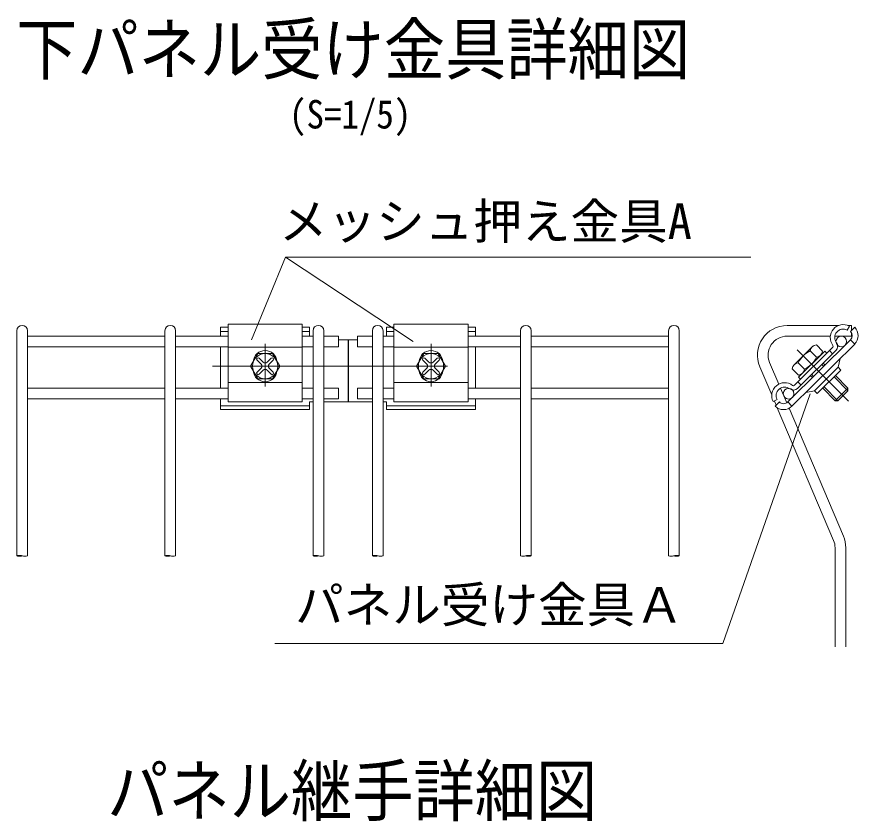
# Model space of a CAD drawing. Units: millimetres, scale not verified, with parts at other scales. Extents: x -4200 to 4200, y -2970 to 2970.
# Drawn here: x 822 to 1958, y -1646 to -560 of the extents above; entities that cross this region are included whole.
import ezdxf
from ezdxf.enums import TextEntityAlignment as Align

# ---------------------------------------------------------------- set-up
doc = ezdxf.new("R2010")
doc.units = ezdxf.units.MM
doc.header["$LTSCALE"] = 10
doc.linetypes.add('USER1', pattern=[50.8, 31.75, -6.35, 6.35, -6.35])
for name, color, linetype, lineweight in [('0-1_D-BMK', 2, 'USER1', 13), ('0-3_0', 7, 'Continuous', 25), ('0-9_D-STR2', 7, 'Continuous', 13), ('0-A_D-STR3', 3, 'Continuous', 13), ('0-B_D-STR-TXT', 7, 'Continuous', 13)]:
    doc.layers.add(name, color=color, linetype=linetype, lineweight=lineweight)
doc.layers.add('0-C_D-TITLE', color=7, linetype='Continuous')
doc.styles.add('ＭＳ ゴシック', font='')
doc.styles.get('ＭＳ ゴシック').set_extended_font_data('MS Gothic')

msp = doc.modelspace()

# ---------------------------------------------------------------- linework, layer by layer
at = {"layer": '0-1_D-BMK'}
for p, q in [((1157.48, -1059.4), (1157.48, -1001.49)), ((1381.48, -1059.4), (1381.48, -1001.49)), ((1875.95, -1009.71), (1944.93, -1079.25)), ((1086.28, -1031.88), (1452.68, -1031.88))]:
    msp.add_line(p, q, dxfattribs=at)
at = {"layer": '0-3_0'}
msp.add_line((1269.48, -996.16), (1269.48, -1080.07), dxfattribs=at)
at = {"layer": '0-9_D-STR2'}
for p, q in [((822.28, -983.97), (822.28, -1288.01)), ((836.68, -983.97), (836.68, -1288.01)), ((1022.28, -983.97), (1022.28, -1288.01)), ((1036.68, -983.97), (1036.68, -1288.01)), ((1222.28, -983.97), (1222.28, -1288.01)), ((1236.68, -983.97), (1236.68, -1288.01)), ((1302.28, -983.97), (1302.28, -1288.01)), ((1316.68, -983.97), (1316.68, -1288.01)), ((1502.28, -983.97), (1502.28, -1288.01)), ((1516.68, -983.97), (1516.68, -1288.01)), ((1702.28, -983.97), (1702.28, -1288.01)), ((1716.68, -983.97), (1716.68, -1288.01)), ((1931.69, -976.93), (1862.17, -976.93)), ((1949.37, -976.93), (1944.4, -976.93)), ((1949.37, -983.53), (1949.37, -976.93)), ((1949.37, -991.33), (1949.37, -987.1)), ((1022.28, -991.17), (836.68, -991.17)), ((1107.48, -991.17), (1036.68, -991.17)), ((1222.28, -991.17), (1207.48, -991.17)), ((1256.68, -991.17), (1236.68, -991.17)), ((1256.68, -1005.57), (1256.68, -991.17)), ((1282.28, -1005.57), (1282.28, -991.17)), ((1282.28, -991.17), (1302.28, -991.17)), ((1316.68, -991.17), (1331.48, -991.17)), ((1431.48, -991.17), (1502.28, -991.17)), ((1516.68, -991.17), (1702.28, -991.17)), ((1920.65, -991.33), (1862.17, -991.33)), ((1949.37, -991.33), (1926.7, -991.33)), ((1022.28, -1005.57), (836.68, -1005.57)), ((1107.48, -1005.57), (1036.68, -1005.57)), ((1222.28, -1005.57), (1207.48, -1005.57)), ((1256.68, -1005.57), (1236.68, -1005.57)), ((1282.28, -1005.57), (1302.28, -1005.57)), ((1316.68, -1005.57), (1331.48, -1005.57)), ((1431.48, -1005.57), (1502.28, -1005.57)), ((1516.68, -1005.57), (1702.28, -1005.57)), ((1825.35, -1032.56), (1841.49, -1070.59)), ((1838.6, -1026.94), (1850.99, -1056.11)), ((1022.28, -1061.68), (836.68, -1061.68)), ((1107.48, -1061.68), (1036.68, -1061.68)), ((1222.28, -1061.68), (1207.48, -1061.68)), ((1256.68, -1061.68), (1236.68, -1061.68)), ((1256.68, -1076.08), (1256.68, -1061.68)), ((1282.28, -1061.68), (1302.28, -1061.68)), ((1282.28, -1076.08), (1282.28, -1061.68)), ((1316.68, -1061.68), (1331.48, -1061.68)), ((1431.48, -1061.68), (1502.28, -1061.68)), ((1516.68, -1061.68), (1702.28, -1061.68)), ((1853.34, -1061.66), (1861.71, -1081.37)), ((1022.28, -1076.08), (836.68, -1076.08)), ((1107.48, -1076.08), (1036.68, -1076.08)), ((1222.28, -1076.08), (1207.48, -1076.08)), ((1256.68, -1076.08), (1236.68, -1076.08)), ((1282.28, -1076.08), (1302.28, -1076.08)), ((1316.68, -1076.08), (1331.48, -1076.08)), ((1431.48, -1076.08), (1502.28, -1076.08)), ((1516.68, -1076.08), (1702.28, -1076.08)), ((1845.04, -1078.96), (1847.42, -1084.57)), ((1848.88, -1088.01), (1924.93, -1267.17)), ((1864.85, -1088.78), (1938.19, -1261.54)), ((1926.97, -1277.17), (1926.97, -1411.11)), ((1941.37, -1277.17), (1941.37, -1411.11))]:
    msp.add_line(p, q, dxfattribs=at)
for centre in [(1935.37, -998.53), (1864.3, -1069.04)]:
    msp.add_circle(centre, 7.2, dxfattribs=at)
for centre, radius, start, end in [((829.48, -983.97), 7.2, 0, 180), ((1029.48, -983.97), 7.2, 0, 180), ((1229.48, -983.97), 7.2, 0, 180), ((1309.48, -983.97), 7.2, 0, 180), ((1509.48, -983.97), 7.2, 0, 180), ((1709.48, -983.97), 7.2, 0, 180), ((1862.17, -1016.93), 40, 90, 203), ((1862.17, -1016.93), 25.6, 90, 203), ((1901.37, -1277.17), 25.6, 0, 23), ((1901.37, -1277.17), 40, 0, 23)]:
    msp.add_arc(centre, radius, start, end, dxfattribs=at)
for centre, major_axis in [((825.88, -1288.01), (-3.6, 0)), ((1025.88, -1288.01), (-3.6, 0)), ((1225.88, -1288.01), (-3.6, 0)), ((1305.88, -1288.01), (-3.6, 0)), ((1513.08, -1288.01), (3.6, 0)), ((1713.08, -1288.01), (3.6, 0))]:
    msp.add_ellipse(centre, major_axis=major_axis, ratio=0.114898, dxfattribs=at)
for centre, major_axis, start_param, end_param in [((833.08, -1288.01), (3.6, 0), 3.141593, 6.2832842), ((1033.08, -1288.01), (3.6, 0), 3.141593, 6.2832842), ((1233.08, -1288.01), (3.6, 0), 3.141593, 6.2832842), ((1313.08, -1288.01), (3.6, 0), 3.141593, 6.2832842), ((1505.88, -1288.01), (-3.6, 0), 6.2830864, 9.4247776), ((1705.88, -1288.01), (-3.6, 0), 6.2830864, 9.4247776)]:
    msp.add_ellipse(centre, major_axis=major_axis, ratio=0.114898, start_param=start_param, end_param=end_param, dxfattribs=at)
at = {"layer": '0-A_D-STR3'}
for p, q in [((1107.48, -975.24), (1107.48, -1080.09)), ((1107.48, -975.24), (1207.48, -975.24)), ((1207.48, -975.24), (1207.48, -1080.09)), ((1331.48, -975.24), (1331.48, -1080.09)), ((1431.48, -975.24), (1331.48, -975.24)), ((1431.48, -975.24), (1431.48, -1080.09)), ((1097.48, -991.17), (1097.48, -979.22)), ((1097.48, -979.22), (1107.48, -979.22)), ((1097.48, -984.85), (1107.48, -984.85)), ((1207.48, -979.22), (1217.48, -979.22)), ((1207.48, -984.85), (1217.48, -984.85)), ((1217.48, -979.22), (1217.48, -991.17)), ((1331.48, -979.22), (1321.48, -979.22)), ((1321.48, -979.22), (1321.48, -991.17)), ((1331.48, -984.85), (1321.48, -984.85)), ((1441.48, -979.22), (1431.48, -979.22)), ((1441.48, -984.85), (1431.48, -984.85)), ((1441.48, -991.17), (1441.48, -979.22)), ((1943.45, -983.09), (1946.27, -977.79)), ((1947.84, -985.05), (1953.56, -979.38)), ((1282.28, -996.16), (1256.68, -996.16)), ((1863.16, -1080.23), (1947.83, -996.32)), ((1947.83, -996.32), (1953.46, -1002)), ((1097.48, -1061.68), (1097.48, -1005.57)), ((1107.48, -1006.26), (1207.48, -1006.26)), ((1431.48, -1006.26), (1331.48, -1006.26)), ((1441.48, -1061.68), (1441.48, -1005.57)), ((1868.8, -1085.91), (1953.46, -1002)), ((1897.01, -1004.93), (1871.41, -1030.33)), ((1872.25, -1057.66), (1923.9, -1006.42)), ((1876.48, -1061.92), (1928.13, -1010.68)), ((1901.74, -1003.05), (1910.19, -1011.57)), ((1919.4, -1010.89), (1923.63, -1015.14)), ((1147.64, -1014.84), (1137.8, -1031.88)), ((1167.31, -1014.84), (1147.64, -1014.84)), ((1149.29, -1020.96), (1154.75, -1026.42)), ((1165.67, -1020.96), (1160.21, -1026.42)), ((1167.31, -1014.84), (1177.15, -1031.88)), ((1371.64, -1014.84), (1361.8, -1031.88)), ((1371.64, -1014.84), (1391.31, -1014.84)), ((1373.29, -1020.96), (1378.75, -1026.42)), ((1389.67, -1020.96), (1384.21, -1026.42)), ((1391.31, -1014.84), (1401.15, -1031.88)), ((1913.02, -1011.58), (1877.52, -1046.8)), ((1915.84, -1014.42), (1880.34, -1049.63)), ((1907.85, -1016.71), (1882.65, -1041.71)), ((1893.58, -1011.15), (1902.03, -1019.67)), ((1913.02, -1011.58), (1915.84, -1014.42)), ((1147.64, -1048.92), (1137.8, -1031.88)), ((1146.56, -1023.69), (1152.02, -1029.15)), ((1168.39, -1023.69), (1162.94, -1029.15)), ((1167.31, -1048.92), (1177.15, -1031.88)), ((1371.64, -1048.92), (1361.8, -1031.88)), ((1370.56, -1023.69), (1376.02, -1029.15)), ((1392.39, -1023.69), (1386.94, -1029.15)), ((1391.31, -1048.92), (1401.15, -1031.88)), ((1877.25, -1027.35), (1885.7, -1035.87)), ((1909.13, -1029.53), (1911.7, -1032.12)), ((1910.83, -1027.84), (1913.41, -1030.43)), ((1146.56, -1040.07), (1152.02, -1034.61)), ((1149.29, -1042.8), (1154.75, -1037.34)), ((1165.67, -1042.8), (1160.21, -1037.34)), ((1168.39, -1040.07), (1162.94, -1034.61)), ((1370.56, -1040.07), (1376.02, -1034.61)), ((1373.29, -1042.8), (1378.75, -1037.34)), ((1389.67, -1042.8), (1384.21, -1037.34)), ((1392.4, -1040.07), (1386.94, -1034.61)), ((1869.08, -1035.45), (1877.53, -1043.97)), ((1893.8, -1044.74), (1896.36, -1047.33)), ((1895.5, -1043.05), (1898.07, -1045.64)), ((1927.41, -1044.55), (1944.36, -1061.63)), ((1107.48, -1054.03), (1207.48, -1054.03)), ((1167.31, -1048.92), (1147.64, -1048.92)), ((1431.48, -1054.03), (1331.48, -1054.03)), ((1371.64, -1048.92), (1391.31, -1048.92)), ((1876.81, -1053.14), (1881.03, -1057.4)), ((1877.52, -1046.8), (1880.34, -1049.63)), ((1925.7, -1046.24), (1944.34, -1065.03)), ((1887.42, -1067.45), (1899.2, -1065.08)), ((1910.36, -1061.44), (1927.32, -1078.53)), ((1912.07, -1059.75), (1930.71, -1078.55)), ((1944.36, -1061.63), (1927.32, -1078.53)), ((1944.34, -1065.03), (1930.71, -1078.55)), ((1944.36, -1061.63), (1944.34, -1065.03)), ((1097.48, -1076.08), (1097.48, -1090.39)), ((1441.48, -1076.08), (1441.48, -1090.39)), ((1848.76, -1077.02), (1843.44, -1079.79)), ((1930.71, -1078.55), (1927.32, -1078.53)), ((1097.48, -1085.65), (1217.48, -1085.65)), ((1097.48, -1090.39), (1217.48, -1090.39)), ((1107.48, -1080.09), (1207.48, -1080.09)), ((1222.28, -1080.07), (1217.48, -1080.07)), ((1217.48, -1090.39), (1217.48, -1080.07)), ((1302.28, -1080.07), (1236.68, -1080.07)), ((1316.68, -1080.07), (1321.48, -1080.07)), ((1321.48, -1090.39), (1321.48, -1080.07)), ((1441.48, -1085.65), (1321.48, -1085.65)), ((1441.48, -1090.39), (1321.48, -1090.39)), ((1431.48, -1080.09), (1331.48, -1080.09)), ((1851.85, -1080.18), (1846.17, -1085.81)), ((1863.16, -1080.23), (1868.8, -1085.91))]:
    msp.add_line(p, q, dxfattribs=at)
for points in [[(1933.69, -1021.59), (1931.22, -1033.35), (1914.35, -1050.07)], [(1902.92, -1068.81), (1934.92, -1037.1), (1931.22, -1033.35)], [(1902.92, -1068.81), (1899.2, -1065.08), (1916.07, -1048.36)]]:
    msp.add_lwpolyline(points, dxfattribs=at)
for centre in [(1157.48, -1031.88), (1381.48, -1031.88)]:
    msp.add_circle(centre, 17.04, dxfattribs=at)
for centre, radius, start, end in [((1938.04, -993.24), 17.5, 61.96631, 217.1074), ((1938.04, -993.24), 11.5, 61.96631, 217.1074), ((1942.19, -990.64), 8, 314.74497, 44.74497), ((1942.19, -990.64), 16, 314.74497, 44.74497), ((1157.48, -1026.72), 16, 4.65818, 175.34501), ((1381.48, -1026.72), 16, 4.65499, 175.34182), ((1902.58, -1012.06), 9.04, 95.28636, 174.25078), ((1922.49, -1005), 2, 314.76966, 37.1074), ((1922.49, -1005), 8, 314.76966, 37.1074), ((1147.92, -1022.33), 1.93, 44.99953, 224.99952), ((1167.03, -1022.33), 1.93, 315, 135), ((1371.92, -1022.33), 1.93, 45, 225), ((1391.03, -1022.33), 1.93, 315.00048, 135.00047), ((1907.99, -1042.01), 34.06, 115.03696, 154.50019), ((1871.28, -1005.01), 34.06, 295.03696, 334.50019), ((1901.03, -1010.5), 9.22, 276.20307, 353.33408), ((1149.29, -1031.88), 3.86, 314.99999, 45), ((1157.48, -1023.69), 3.86, 225.00001, 314.99999), ((1165.67, -1031.88), 3.86, 135, 225.00001), ((1373.29, -1031.88), 3.86, 314.99999, 45), ((1381.48, -1023.69), 3.86, 225.00001, 314.99999), ((1389.67, -1031.88), 3.86, 135, 225.00001), ((1878.24, -1036.51), 9.22, 96.17509, 173.36206), ((1157.48, -1036.98), 16, 184.89555, 355.10576), ((1147.92, -1041.43), 1.93, 135, 314.99998), ((1157.48, -1040.07), 3.86, 45, 135), ((1167.03, -1041.43), 1.93, 225.00001, 44.99999), ((1381.48, -1036.98), 16, 184.89424, 355.10445), ((1371.92, -1041.43), 1.93, 135.00001, 314.99999), ((1381.48, -1040.07), 3.86, 45, 135), ((1391.03, -1041.43), 1.93, 225.00002, 45), ((1876.55, -1034.81), 9.21, 276.14356, 353.39359), ((1858.96, -1071.69), 17.5, 52.43191, 207.57301), ((1858.96, -1071.69), 11.5, 52.43191, 207.57301), ((1870.84, -1056.24), 8, 232.43191, 314.76966), ((1870.84, -1056.24), 2, 232.43191, 314.76966), ((1857.53, -1074.55), 16, 224.74497, 314.74497), ((1857.53, -1074.55), 8, 224.74497, 314.74497)]:
    msp.add_arc(centre, radius, start, end, dxfattribs=at)
at = {"layer": '0-B_D-STR-TXT'}
for p, q in [((1184.88, -884.75), (1139.3, -996.47)), ((1813.09, -884.75), (1184.88, -884.75)), ((1184.88, -884.75), (1357.2, -998.39)), ((1775.35, -1406.44), (1893.47, -1069.45)), ((1170.64, -1406.44), (1775.35, -1406.44))]:
    msp.add_line(p, q, dxfattribs=at)

# ---------------------------------------------------------------- texts
at = {"layer": '0-B_D-STR-TXT', "style": 'ＭＳ ゴシック'}
for s, p in [('メッシュ押え金具A', (1176.23, -874.64)), ('パネル受け金具Ａ', (1197.95, -1392.64))]:
    msp.add_text(s, height=48.09, dxfattribs=at).set_placement(p, align=Align.BOTTOM_LEFT)
at = {"layer": '0-C_D-TITLE', "style": 'ＭＳ ゴシック', "width": 0.9}
for s, height, p in [('下パネル受け金具詳細図', 67.38, (821.41, -657.8)), ('(S=1/5)', 38.49, (1189.81, -722.41)), ('パネル継手詳細図', 67.38, (944.21, -1659.31))]:
    msp.add_text(s, height=height, dxfattribs=at).set_placement(p, align=Align.BOTTOM_LEFT)

doc.saveas('drawing.dxf')
